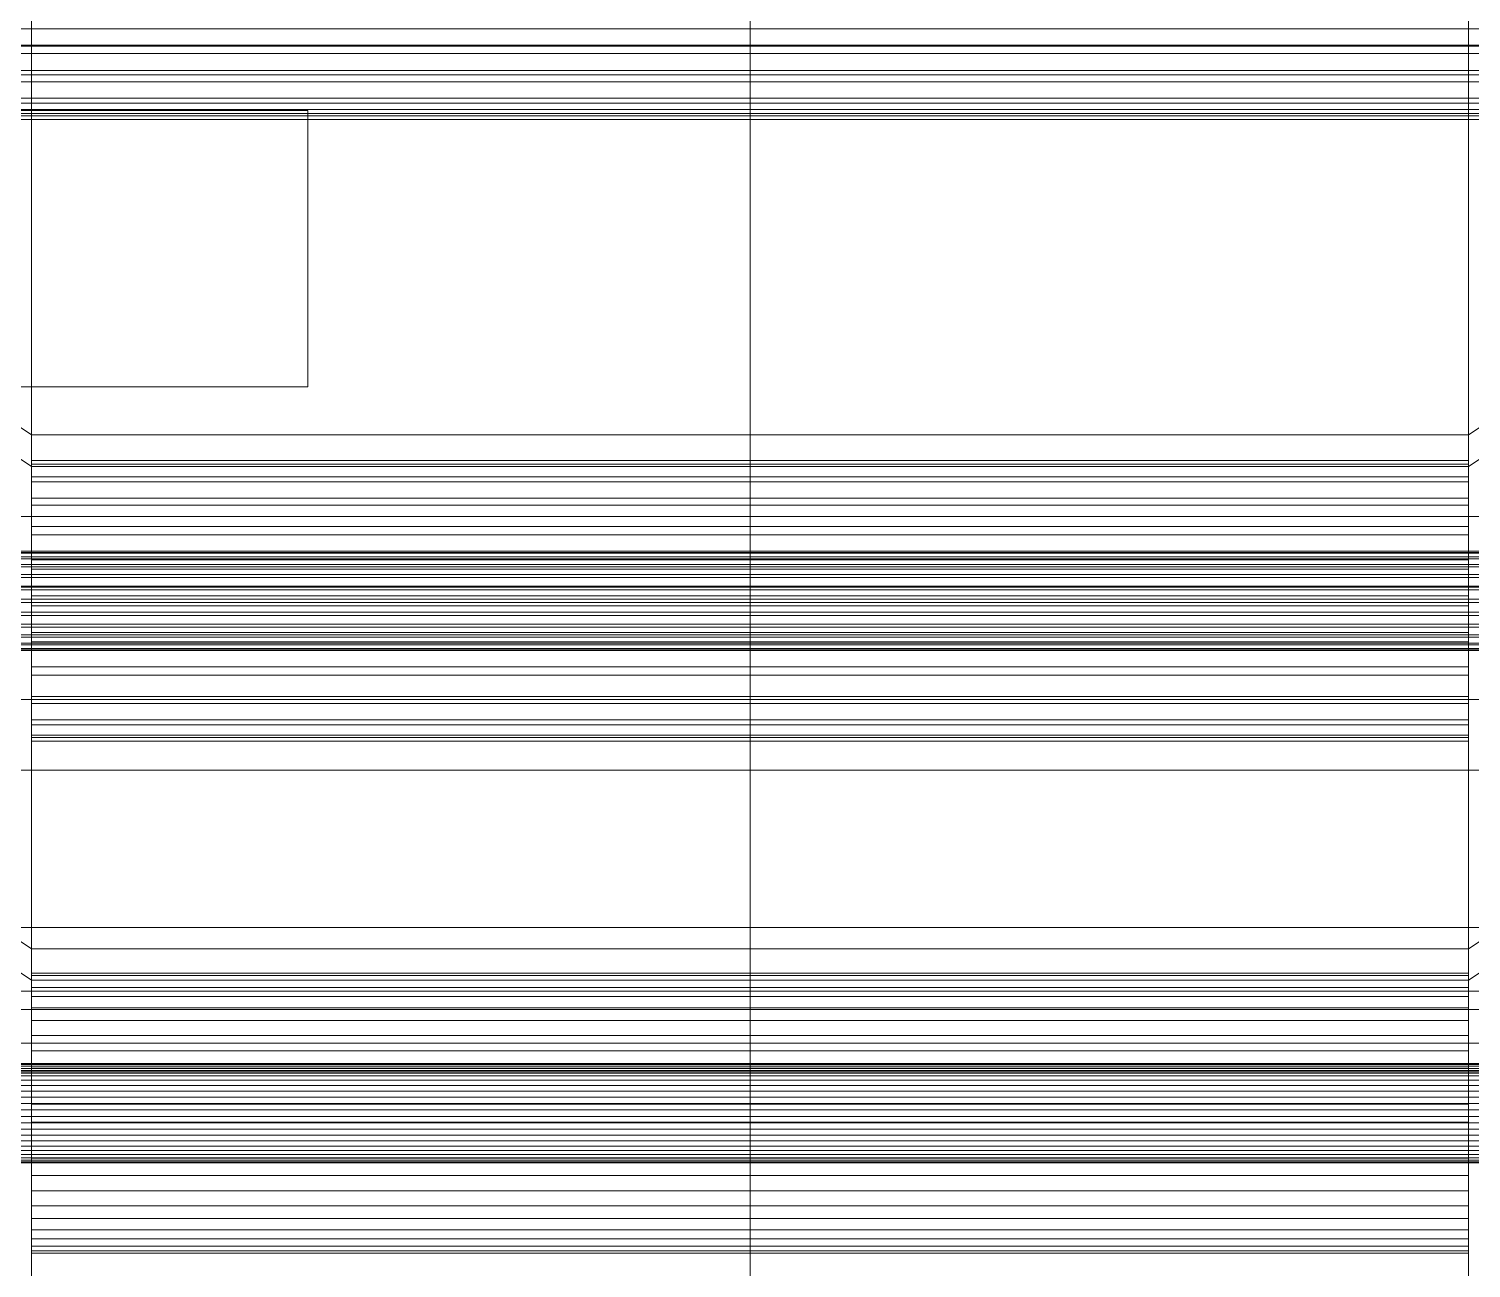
# Model space of a CAD drawing. Header units: millimetres. Extents: x -1970 to 34302, y -65268 to 6837.
# Drawn here: x -130.5 to 130.5, y -33549.5 to -33325.2 of the extents above; entities that cross this region are included whole.
import ezdxf

# ---------------------------------------------------------------- set-up
doc = ezdxf.new("R2010")
doc.units = ezdxf.units.MM
for name, color, linetype, lineweight in [('frontal_briquetadora', 7, 'Continuous', 0), ('frontal_C01', 7, 'Continuous', 0), ('frontal_C02', 7, 'Continuous', 0), ('frontal_C02-briq', 7, 'Continuous', 0), ('frontal_mezcladora', 7, 'Continuous', 0)]:
    doc.layers.add(name, color=color, linetype=linetype, lineweight=lineweight)

msp = doc.modelspace()

# ---------------------------------------------------------------- linework, layer by layer
at = {"layer": 'frontal_briquetadora'}
msp.add_line((345, -33332.75), (-305, -33332.75), dxfattribs=at)
at = {"layer": 'frontal_C01'}
for p, q in [((-130, -33491.691), (-130, -33179.504)), ((0, -33491.691), (0, -33179.504)), ((130, -33491.691), (130, -33179.504)), ((-130, -33185.191), (-130, -33497.378)), ((0, -33185.191), (0, -33497.378)), ((130, -33185.191), (130, -33497.378)), ((-450, -33413.426), (450, -33413.426)), ((450, -33426.233), (-450, -33426.233)), ((-130, -33491.691), (-228.298, -33426.447)), ((228.298, -33426.447), (130, -33491.691)), ((-228.298, -33432.135), (-130, -33497.378)), ((130, -33497.378), (228.298, -33432.135)), ((450, -33446.584), (-450, -33446.584)), ((-450, -33459.391), (450, -33459.391)), ((-130, -33803.877), (-130, -33491.691)), ((0, -33491.691), (-130, -33491.691)), ((0, -33803.877), (0, -33491.691)), ((130, -33491.691), (0, -33491.691)), ((130, -33803.877), (130, -33491.691)), ((-130, -33497.378), (-130, -33496.093)), ((-130, -33496.093), (-130, -33496.536)), ((-130, -33496.093), (130, -33496.093)), ((-130, -33496.536), (-130, -33498.675)), ((-130, -33496.536), (130, -33496.536)), ((130, -33496.536), (130, -33496.093)), ((130, -33496.093), (130, -33497.378)), ((130, -33498.675), (130, -33496.536)), ((-130, -33497.378), (-130, -33809.565)), ((-130, -33497.378), (0, -33497.378)), ((-130, -33500.303), (-130, -33497.378)), ((-130, -33497.378), (130, -33497.378)), ((-130, -33498.675), (-130, -33502.367)), ((-130, -33498.675), (130, -33498.675)), ((0, -33497.378), (0, -33809.565)), ((0, -33497.378), (130, -33497.378)), ((130, -33497.378), (130, -33809.565)), ((130, -33497.378), (130, -33500.303)), ((130, -33502.367), (130, -33498.675)), ((-130, -33504.668), (-130, -33500.303)), ((-130, -33500.303), (130, -33500.303)), ((130, -33500.303), (130, -33504.668)), ((-130, -33502.367), (-130, -33507.358)), ((-130, -33502.367), (130, -33502.367)), ((130, -33507.358), (130, -33502.367)), ((-130, -33510.176), (-130, -33504.668)), ((-130, -33504.668), (130, -33504.668)), ((130, -33504.668), (130, -33510.176)), ((-130, -33507.358), (-130, -33513.308)), ((-130, -33507.358), (130, -33507.358)), ((130, -33513.308), (130, -33507.358)), ((-130, -33516.452), (-130, -33510.176)), ((-130, -33510.176), (130, -33510.176)), ((130, -33510.176), (130, -33516.452)), ((-148, -33512.459), (148, -33512.459)), ((-148, -33512.616), (148, -33512.616)), ((-148, -33512.915), (148, -33512.915)), ((-148, -33513.374), (148, -33513.374)), ((-148, -33513.951), (148, -33513.951)), ((-148, -33514.682), (148, -33514.682)), ((-130, -33513.308), (-130, -33519.814)), ((130, -33513.308), (-130, -33513.308)), ((130, -33519.814), (130, -33513.308)), ((-148, -33515.498), (148, -33515.498)), ((-148, -33516.451), (148, -33516.451)), ((-148, -33517.45), (148, -33517.45)), ((-130, -33523.068), (-130, -33516.452)), ((-130, -33516.452), (130, -33516.452)), ((130, -33516.452), (130, -33523.068)), ((148, -33518.559), (-148, -33518.559)), ((-148, -33519.673), (148, -33519.673)), ((-130, -33519.814), (-130, -33526.429)), ((-130, -33519.814), (130, -33519.814)), ((130, -33526.429), (130, -33519.814)), ((-148, -33520.864), (148, -33520.864)), ((-148, -33522.018), (148, -33522.018)), ((-148, -33523.209), (148, -33523.209)), ((-148, -33524.322), (148, -33524.322)), ((-148, -33525.432), (148, -33525.432)), ((-130, -33529.573), (-130, -33523.068)), ((-130, -33523.068), (130, -33523.068)), ((130, -33523.068), (130, -33529.573)), ((-148, -33526.431), (148, -33526.431)), ((-148, -33527.384), (148, -33527.384)), ((-130, -33526.429), (-130, -33532.705)), ((-130, -33526.429), (130, -33526.429)), ((130, -33532.705), (130, -33526.429)), ((-148, -33528.2), (148, -33528.2)), ((-148, -33528.931), (148, -33528.931)), ((-148, -33529.507), (148, -33529.507)), ((-148, -33529.967), (148, -33529.967)), ((-148, -33530.266), (148, -33530.266)), ((-148, -33530.422), (148, -33530.422)), ((-130, -33535.524), (-130, -33529.573)), ((-130, -33529.573), (130, -33529.573)), ((130, -33529.573), (130, -33535.524)), ((-130, -33532.705), (-130, -33538.214)), ((-130, -33532.705), (130, -33532.705)), ((130, -33538.214), (130, -33532.705)), ((-130, -33540.515), (-130, -33535.524)), ((-130, -33535.524), (130, -33535.524)), ((130, -33535.524), (130, -33540.515)), ((-130, -33538.214), (-130, -33542.579)), ((-130, -33538.214), (130, -33538.214)), ((130, -33542.579), (130, -33538.214)), ((-130, -33544.206), (-130, -33540.515)), ((-130, -33540.515), (130, -33540.515)), ((130, -33540.515), (130, -33544.206)), ((-130, -33542.579), (-130, -33545.504)), ((-130, -33542.579), (130, -33542.579)), ((130, -33545.504), (130, -33542.579)), ((-130, -33546.346), (-130, -33544.206)), ((-130, -33544.206), (130, -33544.206)), ((-130, -33545.504), (-130, -33546.789)), ((-130, -33545.504), (130, -33545.504)), ((130, -33544.206), (130, -33546.346)), ((130, -33546.789), (130, -33545.504)), ((-130, -33546.789), (-130, -33546.346)), ((-130, -33546.346), (130, -33546.346)), ((-130, -33546.789), (130, -33546.789)), ((130, -33546.346), (130, -33546.789))]:
    msp.add_line(p, q, dxfattribs=at)
at = {"layer": 'frontal_C02'}
for p, q in [((-130, -33398.69), (-130, -33224.31)), ((0, -33398.69), (0, -33224.31)), ((130, -33398.69), (130, -33224.31)), ((-130, -33230.051), (-130, -33404.431)), ((0, -33230.051), (0, -33404.431)), ((130, -33230.051), (130, -33404.431)), ((-440, -33325.209), (440, -33325.209)), ((425, -33328.326), (-425, -33328.326)), ((-311.15, -33328.141), (311.15, -33328.141)), ((-311.15, -33329.672), (311.15, -33329.672)), ((-311.15, -33333.539), (311.15, -33333.539)), ((-311.15, -33334.789), (311.15, -33334.789)), ((-130, -33398.69), (-228.298, -33332.832)), ((228.298, -33332.832), (130, -33398.69)), ((-425, -33339.802), (425, -33339.802)), ((-311.15, -33337.756), (311.15, -33337.756)), ((-311.15, -33338.64), (311.15, -33338.64)), ((-228.298, -33338.573), (-130, -33404.431)), ((130, -33404.431), (228.298, -33338.573)), ((-311.15, -33340.505), (311.15, -33340.505)), ((-311.15, -33340.963), (311.15, -33340.963)), ((-311.15, -33341.599), (311.15, -33341.599)), ((-130, -33683.511), (-130, -33398.69)), ((0, -33398.69), (-130, -33398.69)), ((0, -33683.511), (0, -33398.69)), ((130, -33398.69), (0, -33398.69)), ((130, -33683.511), (130, -33398.69)), ((-130, -33404.431), (-130, -33403.337)), ((-130, -33403.337), (-130, -33403.974)), ((-130, -33403.337), (130, -33403.337)), ((-130, -33403.974), (-130, -33406.297)), ((-130, -33403.974), (130, -33403.974)), ((-130, -33404.431), (-130, -33689.252)), ((-130, -33404.431), (0, -33404.431)), ((-130, -33407.18), (-130, -33404.431)), ((-130, -33404.431), (130, -33404.431)), ((0, -33404.431), (0, -33689.252)), ((0, -33404.431), (130, -33404.431)), ((130, -33403.974), (130, -33403.337)), ((130, -33403.337), (130, -33404.431)), ((130, -33406.297), (130, -33403.974)), ((130, -33404.431), (130, -33689.252)), ((130, -33404.431), (130, -33407.18)), ((-130, -33406.297), (-130, -33410.148)), ((-130, -33406.297), (130, -33406.297)), ((-130, -33411.397), (-130, -33407.18)), ((-130, -33407.18), (130, -33407.18)), ((130, -33410.148), (130, -33406.297)), ((130, -33407.18), (130, -33411.397)), ((-130, -33410.148), (-130, -33415.265)), ((-130, -33410.148), (130, -33410.148)), ((130, -33415.265), (130, -33410.148)), ((-130, -33416.795), (-130, -33411.397)), ((-130, -33411.397), (130, -33411.397)), ((130, -33411.397), (130, -33416.795)), ((-130, -33415.265), (-130, -33421.299)), ((-130, -33415.265), (130, -33415.265)), ((130, -33421.299), (130, -33415.265)), ((-130, -33423.006), (-130, -33416.795)), ((-130, -33416.795), (130, -33416.795)), ((130, -33416.795), (130, -33423.006)), ((-148, -33419.728), (148, -33419.728)), ((-148, -33419.953), (148, -33419.953)), ((-148, -33420.115), (148, -33420.115)), ((-148, -33420.776), (148, -33420.776)), ((-148, -33421.089), (148, -33421.089)), ((-148, -33422.141), (148, -33422.141)), ((-148, -33422.583), (148, -33422.583)), ((-130, -33421.299), (-130, -33427.838)), ((130, -33421.299), (-130, -33421.299)), ((-130, -33429.606), (-130, -33423.006)), ((-130, -33423.006), (130, -33423.006)), ((130, -33427.838), (130, -33421.299)), ((130, -33423.006), (130, -33429.606)), ((-148, -33423.954), (148, -33423.954)), ((-148, -33424.496), (148, -33424.496)), ((148, -33426.092), (-148, -33426.092)), ((-148, -33426.697), (148, -33426.697)), ((-148, -33428.409), (148, -33428.409)), ((-130, -33427.838), (-130, -33434.439)), ((-130, -33427.838), (130, -33427.838)), ((130, -33434.439), (130, -33427.838)), ((-148, -33429.035), (148, -33429.035)), ((-148, -33430.748), (148, -33430.748)), ((-148, -33431.352), (148, -33431.352)), ((-130, -33436.146), (-130, -33429.606)), ((-130, -33429.606), (130, -33429.606)), ((130, -33429.606), (130, -33436.146)), ((-148, -33432.948), (148, -33432.948)), ((-148, -33433.491), (148, -33433.491)), ((-148, -33434.861), (148, -33434.861)), ((-148, -33435.304), (148, -33435.304)), ((-148, -33436.355), (148, -33436.355)), ((-148, -33436.668), (148, -33436.668)), ((-130, -33434.439), (-130, -33440.649)), ((-130, -33434.439), (130, -33434.439)), ((-130, -33442.18), (-130, -33436.146)), ((-130, -33436.146), (130, -33436.146)), ((130, -33440.649), (130, -33434.439)), ((130, -33436.146), (130, -33442.18)), ((-148, -33437.329), (148, -33437.329)), ((-148, -33437.491), (148, -33437.491)), ((-148, -33437.717), (148, -33437.717)), ((-130, -33440.649), (-130, -33446.047)), ((-130, -33440.649), (130, -33440.649)), ((130, -33446.047), (130, -33440.649)), ((-130, -33447.297), (-130, -33442.18)), ((-130, -33442.18), (130, -33442.18)), ((130, -33442.18), (130, -33447.297)), ((-130, -33446.047), (-130, -33450.264)), ((-130, -33446.047), (130, -33446.047)), ((130, -33450.264), (130, -33446.047)), ((-130, -33451.148), (-130, -33447.297)), ((-130, -33447.297), (130, -33447.297)), ((130, -33447.297), (130, -33451.148)), ((-130, -33450.264), (-130, -33453.013)), ((-130, -33450.264), (130, -33450.264)), ((-130, -33453.47), (-130, -33451.148)), ((-130, -33451.148), (130, -33451.148)), ((130, -33453.013), (130, -33450.264)), ((130, -33451.148), (130, -33453.47)), ((-130, -33453.013), (-130, -33454.107)), ((-130, -33453.013), (130, -33453.013)), ((-130, -33454.107), (-130, -33453.47)), ((-130, -33453.47), (130, -33453.47)), ((-130, -33454.107), (130, -33454.107)), ((130, -33454.107), (130, -33453.013)), ((130, -33453.47), (130, -33454.107)), ((-425, -33487.86), (425, -33487.86)), ((425, -33499.336), (-425, -33499.336)), ((425, -33502.707), (-425, -33502.707)), ((430, -33508.746), (-430, -33508.746)), ((430, -33513.746), (-430, -33513.746)), ((-425, -33514.183), (425, -33514.183))]:
    msp.add_line(p, q, dxfattribs=at)
at = {"layer": 'frontal_C02-briq'}
msp.add_line((320, -33332.75), (-280, -33332.75), dxfattribs=at)
at = {"layer": 'frontal_mezcladora'}
for p, q in [((-980, -33340), (-80, -33340)), ((-80, -33390), (-80, -33340)), ((-980, -33390), (-80, -33390))]:
    msp.add_line(p, q, dxfattribs=at)

doc.saveas('drawing.dxf')
